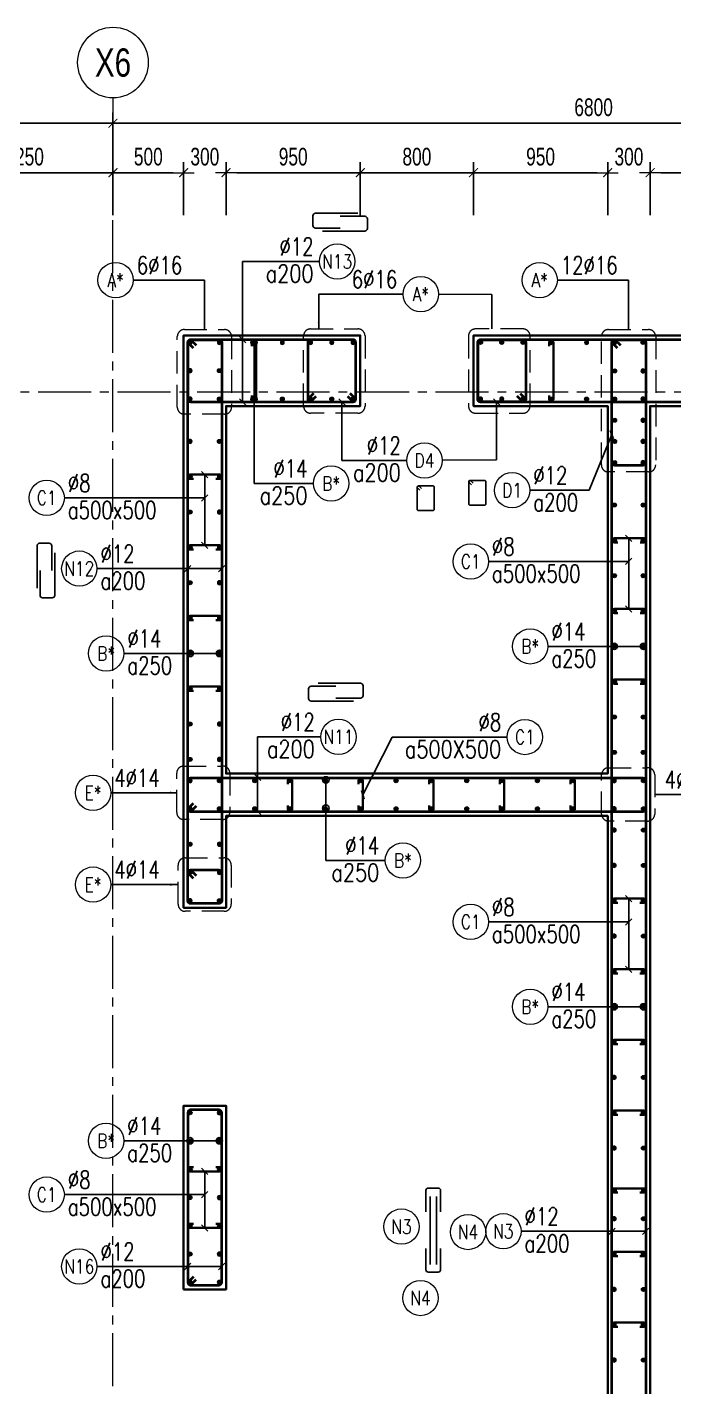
# Model space of a CAD drawing. Header units: millimetres. Extents: x 988833 to 1318015, y -9365 to 47591.
# Drawn here: x 1145433 to 1150008, y 37970 to 47591 of the extents above; entities that cross this region are included whole.
import ezdxf
from ezdxf.enums import TextEntityAlignment as Align

# ---------------------------------------------------------------- set-up
doc = ezdxf.new("R2010")
doc.units = ezdxf.units.MM
doc.header["$MEASUREMENT"] = 0
for name, pattern in [('HIDDEN', [9.525, 6.35, -3.175]), ('HIDDEN2', [4.7625, 3.175, -1.5875]), ('OF_Grid_1$0$CENTER2', [1.125, 0.75, -0.125, 0.125, -0.125])]:
    doc.linetypes.add(name, pattern=pattern)
doc.layers.get('0').update_dxf_attribs({"lineweight": 20})
doc.layers.get('Defpoints').update_dxf_attribs({"color": 151, "lineweight": 9})
for name, color, linetype in [('Hidden', 9, 'HIDDEN'), ('Leader', 6, 'Continuous'), ('Ligature', 1, 'Continuous')]:
    doc.layers.add(name, color=color, linetype=linetype)
for name, color, linetype, lineweight in [('KC-LEADER', 153, 'Continuous', 18), ('KC-THEP', 6, 'Continuous', 40), ('NDC_S_DIM', 1, 'Continuous', 15), ('NDC_S_HIDDEN', 8, 'HIDDEN2', 13), ('NDC_S_LEADER', 1, 'Continuous', 15), ('NDC_S_REBAR', 4, 'Continuous', 35), ('NDC_S_STIRRUP', 4, 'Continuous', 40), ('NDC_S_VN TEXT', 7, 'Continuous', 20), ('NDC_S_WALL', 6, 'Continuous', 35), ('OF_Grid_1$0$NDC_S_AXIS', 5, 'OF_Grid_1$0$CENTER2', 13), ('OF_Grid_1$0$NDC_S_SYMBOL', 1, 'Continuous', 15), ('OF_Grid_1$0$NDC_S_TEXT SYMBOL', 7, 'Continuous', 20)]:
    doc.layers.add(name, color=color, linetype=linetype, lineweight=lineweight)
doc.styles.add('NDC_ARIAL', font='arial.ttf', dxfattribs={"width": 0.85})
doc.styles.add('NDC_DIM', font='', dxfattribs={"width": 0.75})
doc.styles.add('NDC_EN TXT', font='romans.shx', dxfattribs={"width": 0.8})
doc.styles.add('OF_Grid_1$0$NDC_ANNO', font='', dxfattribs={"width": 0.8})
doc.styles.get('NDC_DIM').set_extended_font_data('Dotum')
doc.styles.get('OF_Grid_1$0$NDC_ANNO').set_extended_font_data('Dotum')
doc.dimstyles.new('NDC_1-50', dxfattribs={"dimscale": 50, "dimtxt": 2.5, "dimasz": 1, "dimexe": 1.5, "dimexo": 0, "dimgap": 0.8, "dimtad": 1, "dimdec": 0, "dimdsep": 46, "dimtxsty": 'NDC_ARIAL', "dimblk": 'DIMMARK', "dimcen": 49999.938995, "dimdle": 1.5, "dimclrd": 1, "dimclre": 1, "dimclrt": 3, "dimadec": 0, "dimazin": 0, "dimtfac": 1, "dimtdec": 0, "dimtix": 1, "dimtmove": 2, "dimatfit": 3, "dimfxl": 1, "dimarcsym": 0})
doc.dimstyles.new('NDC_dim_25', dxfattribs={"dimscale": 25, "dimtxt": 2.5, "dimasz": 1.5, "dimexe": 1.5, "dimexo": 2.5, "dimgap": 1, "dimtad": 1, "dimdec": 0, "dimzin": 0, "dimdsep": 46, "dimtxsty": 'NDC_DIM', "dimblk": 'DIMMARK', "dimcen": 0.09, "dimdle": 1.2, "dimclrd": 1, "dimclre": 1, "dimclrt": 3, "dimadec": 0, "dimazin": 0, "dimtfac": 1, "dimtdec": 0, "dimtix": 1, "dimtofl": 0, "dimtmove": 0, "dimatfit": 3, "dimfxl": 6, "dimfxlon": 1, "dimtolj": 1, "dimtzin": 0, "dimarcsym": 0})
doc.dimstyles.new('NDC_dim_30', dxfattribs={"dimscale": 30, "dimtxt": 2.5, "dimasz": 1.5, "dimexe": 1.5, "dimexo": 2.5, "dimgap": 1, "dimtad": 1, "dimdec": 0, "dimzin": 0, "dimdsep": 46, "dimtxsty": 'NDC_DIM', "dimblk": 'DIMMARK', "dimcen": 0.09, "dimdle": 1.2, "dimclrd": 1, "dimclre": 1, "dimclrt": 3, "dimadec": 0, "dimazin": 0, "dimtfac": 1, "dimtdec": 0, "dimtix": 1, "dimtofl": 0, "dimtmove": 0, "dimatfit": 3, "dimfxl": 6, "dimfxlon": 1, "dimtolj": 1, "dimtzin": 0, "dimarcsym": 0})
doc.dimstyles.new('NDC_dim_50', dxfattribs={"dimscale": 50, "dimtxt": 2.5, "dimasz": 1.5, "dimexe": 1.5, "dimexo": 2.5, "dimgap": 1, "dimtad": 1, "dimdec": 0, "dimzin": 0, "dimdsep": 46, "dimtxsty": 'NDC_DIM', "dimblk": 'DIMMARK', "dimcen": 0.09, "dimdle": 1.2, "dimclrd": 1, "dimclre": 1, "dimclrt": 3, "dimadec": 0, "dimazin": 0, "dimtfac": 1, "dimtdec": 0, "dimtix": 1, "dimtofl": 0, "dimtmove": 0, "dimatfit": 3, "dimfxl": 6, "dimfxlon": 1, "dimtolj": 1, "dimtzin": 0, "dimarcsym": 0})

# ---------------------------------------------------------------- blocks, each defined once
blk = doc.blocks.new('THEP')
at = {"layer": 'KC-LEADER', "color": 6}
blk.add_circle((0, 0), 14, dxfattribs=at)
at = {"layer": 'KC-THEP'}
for p, q in [((-14, 0), (14, 0)), ((9.9, 9.9), (-9.9, -9.9)), ((-9.9, 9.9), (9.9, -9.9)), ((0, 14), (0, -14))]:
    blk.add_line(p, q, dxfattribs=at)
blk = doc.blocks.new('DIMMARK')
at = {"layer": 'NDC_S_DIM', "color": 1}
blk.add_line((-1.5, 0), (1, 0), dxfattribs=at)
at = {"layer": 'NDC_S_DIM', "color": 2, "const_width": 0.1}
blk.add_lwpolyline([(-0.42, -0.42), (0.42, 0.42)], dxfattribs=at)
blk = doc.blocks.new('*U13')
blk.add_circle((-2.5, 0), 2.5)
at = {"layer": 'NDC_S_VN TEXT', "color": 3, "style": 'NDC_EN TXT', "width": 0.75}
blk.add_attdef('DK1', (0.5, 0.85), '', height=2.5, dxfattribs=at)
at = {"layer": 'NDC_S_VN TEXT', "color": 7, "style": 'NDC_EN TXT', "width": 0.8}
blk.add_attdef('SH2', text='', height=2, dxfattribs=at).set_placement((-2.5, 0), align=Align.MIDDLE)
blk = doc.blocks.new('*U11')
blk.add_circle((-2.5, 0), 2.5)
at = {"layer": 'NDC_S_VN TEXT', "color": 3, "style": 'NDC_EN TXT', "width": 0.75}
for tag, p in [('DK1', (0.5, 0.85)), ('KC1', (0.5, -2.97))]:
    blk.add_attdef(tag, p, '', height=2.5, dxfattribs=at)
at = {"layer": 'NDC_S_VN TEXT', "color": 7, "style": 'NDC_EN TXT', "width": 0.8}
blk.add_attdef('SH2', text='', height=2, dxfattribs=at).set_placement((-2.5, 0), align=Align.MIDDLE)
blk = doc.blocks.new('A$C72321851')
at = {"layer": 'Ligature'}
for points in [[(-60.9, -129.3), (-60.9, 170.9, -0.414214), (-43.3, 188.5), (25.8, 188.5, -0.414214), (43.4, 170.9), (43.4, -4.3)], [(-39.7, -4.3), (-39.7, -179.5, 0.414214), (-22.1, -197.1), (47, -197.1, 0.414214), (64.6, -179.5), (64.6, 120.7)]]:
    blk.add_lwpolyline(points, format="xyb", dxfattribs=at)
blk = doc.blocks.new('*U12')
blk.add_circle((-2.5, 0), 2.5)
at = {"layer": 'NDC_S_VN TEXT', "color": 3, "style": 'NDC_EN TXT', "width": 0.75}
for tag, p in [('DK1', (0.5, 0.85)), ('KC1', (0.5, -2.97))]:
    blk.add_attdef(tag, p, '', height=2.5, dxfattribs=at)
at = {"layer": 'NDC_S_VN TEXT', "color": 7, "style": 'NDC_EN TXT', "width": 0.8}
blk.add_attdef('SH2', text='', height=2, dxfattribs=at).set_placement((-2.5, 0), align=Align.MIDDLE)
blk = doc.blocks.new('*U9')
blk.add_circle((2.5, 0), 2.5)
at = {"layer": 'NDC_S_VN TEXT', "color": 3, "style": 'NDC_EN TXT', "width": 0.75}
blk.add_attdef('DK2', text='', height=2.5, dxfattribs=at).set_placement((-0.85, 0.85), align=Align.RIGHT)
at = {"layer": 'NDC_S_VN TEXT', "color": 7, "style": 'NDC_EN TXT', "width": 0.8}
blk.add_attdef('SH3', text='', height=2, dxfattribs=at).set_placement((2.5, 0), align=Align.MIDDLE)
blk = doc.blocks.new('*U10')
blk.add_circle((2.5, 0), 2.5)
at = {"layer": 'NDC_S_VN TEXT', "color": 3, "style": 'NDC_EN TXT'}
for tag, width, p in [('DK2', 0.75, (-0.85, 0.85)), ('KC2', 0.8, (-0.85, -2.97))]:
    blk.add_attdef(tag, text='', height=2.5, dxfattribs=dict(at, width=width)).set_placement(p, align=Align.RIGHT)
at = {"layer": 'NDC_S_VN TEXT', "color": 7, "style": 'NDC_EN TXT', "width": 0.8}
blk.add_attdef('SH3', text='', height=2, dxfattribs=at).set_placement((2.5, 0), align=Align.MIDDLE)
blk = doc.blocks.new('*U646')
at = {"layer": 'KC-THEP', "rotation": 189.6685644363809}
blk.add_blockref('THEP', (-103.5, 0), dxfattribs=at)
at = {"layer": 'KC-THEP', "xscale": -1, "rotation": 170.331435563619}
blk.add_blockref('THEP', (103.5, 0), dxfattribs=at)
blk = doc.blocks.new('*U645')
at = {"layer": 'NDC_S_HIDDEN', "color": 0, "linetype": 'ByBlock', "lineweight": -2, "transparency": 16777216}
for p in [(0, 1200), (0, 1000), (0, 800), (0, 600), (0, 400), (0, 200), (0, 0)]:
    blk.add_blockref('*U646', p, dxfattribs=at)
blk = doc.blocks.new('A$C7BC65A55')
at = {"layer": 'Ligature'}
for p, q in [((-15.2, 372, 0), (-15.2, 38.5, 0)), ((15.2, 372, 0), (15.2, 38.5, 0))]:
    blk.add_line(p, q, dxfattribs=at)
for points in [[(-36.2, 296.5), (-36.2, 400.9, -0.414214), (-24, 413.1), (24, 413.1, -0.414214), (36.2, 400.9), (36.2, 296.5)], [(-36.2, 116.5), (-36.2, 12.2, 0.414214), (-24, 0), (24, 0, 0.414214), (36.2, 12.2), (36.2, 116.5)]]:
    blk.add_lwpolyline(points, format="xyb", dxfattribs=at)
blk = doc.blocks.new('*U654')
at = {"layer": 'KC-THEP', "rotation": 9.66856443638095}
for p in [(0, 99.3), (0, -99.3)]:
    blk.add_blockref('THEP', p, dxfattribs=at)
blk = doc.blocks.new('*U653')
at = {"layer": 'NDC_S_HIDDEN', "color": 0, "linetype": 'ByBlock', "lineweight": -2, "transparency": 16777216}
for p in [(0, 0), (250, 0), (500, 0), (750, 0), (1000, 0), (1250, 0), (1500, 0), (1750, 0), (2000, 0), (2250, 0), (2500, 0)]:
    blk.add_blockref('*U654', p, dxfattribs=at)
blk = doc.blocks.new('*U656')
at = {"layer": 'NDC_S_REBAR'}
blk.add_lwpolyline([(-15, -75), (-15, -100, 1), (15, -100), (15, 100, 1), (-15, 100), (-15, 75)], format="xyb", dxfattribs=at)
blk = doc.blocks.new('*U655')
at = {"layer": 'NDC_S_HIDDEN', "color": 0, "linetype": 'ByBlock', "lineweight": -2, "transparency": 16777216}
for p in [(0, 0), (500, 0), (1000, 0), (1500, 0), (2000, 0)]:
    blk.add_blockref('*U656', p, dxfattribs=at)
blk = doc.blocks.new('*U56')
at = {"layer": 'OF_Grid_1$0$NDC_S_SYMBOL'}
blk.add_line((0, 5), (0, 9), dxfattribs=at)
blk.add_circle((0, 0), 5, dxfattribs=at)
at = {"layer": 'OF_Grid_1$0$NDC_S_TEXT SYMBOL', "color": 7, "style": 'OF_Grid_1$0$NDC_ANNO', "width": 0.8}
blk.add_attdef('GRID', text='', height=4, dxfattribs=at).set_placement((0, 0), align=Align.MIDDLE)
blk = doc.blocks.new('*D709')
at = {"layer": 'Defpoints', "color": 0, "ltscale": 200, "transparency": 16777216}
for p in [(1146040.3, 46911), (1137940.3, 45357), (1146040.3, 44788)]:
    blk.add_point(p, dxfattribs=at)
at = {"layer": 'NDC_S_DIM', "color": 1, "lineweight": -2, "ltscale": 200, "transparency": 16777216}
for p, q in [((1137940.3, 46611), (1137940.3, 46986)), ((1146040.3, 46611), (1146040.3, 46986)), ((1138015.3, 46911), (1145965.3, 46911))]:
    blk.add_line(p, q, dxfattribs=at)
at = {"layer": 'NDC_S_DIM', "color": 1, "lineweight": -2, "ltscale": 200, "transparency": 16777216, "xscale": 75, "yscale": 75, "zscale": 75, "rotation": 180}
blk.add_blockref('DIMMARK', (1137940.3, 46911), dxfattribs=at)
at = {"layer": 'NDC_S_DIM', "color": 1, "lineweight": -2, "ltscale": 200, "transparency": 16777216, "xscale": 75, "yscale": 75, "zscale": 75}
blk.add_blockref('DIMMARK', (1146040.3, 46911), dxfattribs=at)
at = {"layer": 'NDC_S_DIM', "color": 3, "ltscale": 200, "transparency": 16777216, "insert": (1141990.3, 47023.5), "char_height": 125, "attachment_point": 5, "style": 'NDC_DIM'}
blk.add_mtext('\\A1;8100', dxfattribs=at)
blk = doc.blocks.new('*D710')
at = {"layer": 'Defpoints', "color": 0, "ltscale": 200, "transparency": 16777216}
for p in [(1152840.5, 46911), (1146040.3, 44788), (1152840.5, 44158.3)]:
    blk.add_point(p, dxfattribs=at)
at = {"layer": 'NDC_S_DIM', "color": 1, "lineweight": -2, "ltscale": 200, "transparency": 16777216}
for p, q in [((1146040.3, 46611), (1146040.3, 46986)), ((1152840.5, 46611), (1152840.5, 46986)), ((1146115.3, 46911), (1152765.5, 46911))]:
    blk.add_line(p, q, dxfattribs=at)
at = {"layer": 'NDC_S_DIM', "color": 1, "lineweight": -2, "ltscale": 200, "transparency": 16777216, "xscale": 75, "yscale": 75, "zscale": 75, "rotation": 180}
blk.add_blockref('DIMMARK', (1146040.3, 46911), dxfattribs=at)
at = {"layer": 'NDC_S_DIM', "color": 1, "lineweight": -2, "ltscale": 200, "transparency": 16777216, "xscale": 75, "yscale": 75, "zscale": 75}
blk.add_blockref('DIMMARK', (1152840.5, 46911), dxfattribs=at)
at = {"layer": 'NDC_S_DIM', "color": 3, "ltscale": 200, "transparency": 16777216, "insert": (1149440.4, 47023.5), "char_height": 125, "attachment_point": 5, "style": 'NDC_DIM'}
blk.add_mtext('\\A1;6800', dxfattribs=at)
blk = doc.blocks.new('*D676')
at = {"layer": 'Defpoints', "color": 0, "ltscale": 200, "transparency": 16777216}
for p in [(1146040.3, 46561.2), (1146040.3, 45009.5), (1144790.3, 44909.5)]:
    blk.add_point(p, dxfattribs=at)
at = {"layer": 'NDC_S_DIM', "color": 1, "lineweight": -2, "ltscale": 200, "transparency": 16777216}
for p, q in [((1144790.3, 46261.2), (1144790.3, 46636.2)), ((1146040.3, 46261.2), (1146040.3, 46636.2)), ((1144865.3, 46561.2), (1145965.3, 46561.2))]:
    blk.add_line(p, q, dxfattribs=at)
at = {"layer": 'NDC_S_DIM', "color": 1, "lineweight": -2, "ltscale": 200, "transparency": 16777216, "xscale": 75, "yscale": 75, "zscale": 75, "rotation": 180}
blk.add_blockref('DIMMARK', (1144790.3, 46561.2), dxfattribs=at)
at = {"layer": 'NDC_S_DIM', "color": 1, "lineweight": -2, "ltscale": 200, "transparency": 16777216, "xscale": 75, "yscale": 75, "zscale": 75}
blk.add_blockref('DIMMARK', (1146040.3, 46561.2), dxfattribs=at)
at = {"layer": 'NDC_S_DIM', "color": 3, "ltscale": 200, "transparency": 16777216, "insert": (1145415.3, 46673.8), "char_height": 125, "attachment_point": 5, "style": 'NDC_DIM'}
blk.add_mtext('\\A1;1250', dxfattribs=at)
blk = doc.blocks.new('*D677')
at = {"layer": 'Defpoints', "color": 0, "ltscale": 200, "transparency": 16777216}
for p in [(1146540.3, 46561.2), (1146540.3, 45286.4), (1146040.3, 45009.5)]:
    blk.add_point(p, dxfattribs=at)
at = {"layer": 'NDC_S_DIM', "color": 1, "lineweight": -2, "ltscale": 200, "transparency": 16777216}
for p, q in [((1146040.3, 46261.2), (1146040.3, 46636.2)), ((1146540.3, 46261.2), (1146540.3, 46636.2)), ((1146115.3, 46561.2), (1146465.3, 46561.2))]:
    blk.add_line(p, q, dxfattribs=at)
at = {"layer": 'NDC_S_DIM', "color": 1, "lineweight": -2, "ltscale": 200, "transparency": 16777216, "xscale": 75, "yscale": 75, "zscale": 75, "rotation": 180}
blk.add_blockref('DIMMARK', (1146040.3, 46561.2), dxfattribs=at)
at = {"layer": 'NDC_S_DIM', "color": 1, "lineweight": -2, "ltscale": 200, "transparency": 16777216, "xscale": 75, "yscale": 75, "zscale": 75}
blk.add_blockref('DIMMARK', (1146540.3, 46561.2), dxfattribs=at)
at = {"layer": 'NDC_S_DIM', "color": 3, "ltscale": 200, "transparency": 16777216, "insert": (1146290.3, 46673.8), "char_height": 125, "attachment_point": 5, "style": 'NDC_DIM'}
blk.add_mtext('\\A1;500', dxfattribs=at)
blk = doc.blocks.new('*D678')
at = {"layer": 'Defpoints', "color": 0, "ltscale": 200, "transparency": 16777216}
for p in [(1146840.3, 46561.2), (1146540.3, 45286.4), (1146840.3, 44790.1)]:
    blk.add_point(p, dxfattribs=at)
at = {"layer": 'NDC_S_DIM', "color": 1, "lineweight": -2, "ltscale": 200, "transparency": 16777216}
for p, q in [((1146540.3, 46261.2), (1146540.3, 46636.2)), ((1146840.3, 46261.2), (1146840.3, 46636.2)), ((1146465.3, 46561.2), (1146390.3, 46561.2)), ((1146915.3, 46561.2), (1146990.3, 46561.2))]:
    blk.add_line(p, q, dxfattribs=at)
at = {"layer": 'NDC_S_DIM', "color": 1, "lineweight": -2, "ltscale": 200, "transparency": 16777216, "xscale": 75, "yscale": 75, "zscale": 75}
blk.add_blockref('DIMMARK', (1146540.3, 46561.2), dxfattribs=at)
at = {"layer": 'NDC_S_DIM', "color": 1, "lineweight": -2, "ltscale": 200, "transparency": 16777216, "xscale": 75, "yscale": 75, "zscale": 75, "rotation": 180}
blk.add_blockref('DIMMARK', (1146840.3, 46561.2), dxfattribs=at)
at = {"layer": 'NDC_S_DIM', "color": 3, "ltscale": 200, "transparency": 16777216, "insert": (1146690.3, 46673.8), "char_height": 125, "attachment_point": 5, "style": 'NDC_DIM'}
blk.add_mtext('\\A1;300', dxfattribs=at)
blk = doc.blocks.new('*D679')
at = {"layer": 'Defpoints', "color": 0, "ltscale": 200, "transparency": 16777216}
for p in [(1147790.1, 46561.2), (1147790.1, 44909.5), (1146840.3, 44790.1)]:
    blk.add_point(p, dxfattribs=at)
at = {"layer": 'NDC_S_DIM', "color": 1, "lineweight": -2, "ltscale": 200, "transparency": 16777216}
for p, q in [((1146840.3, 46261.2), (1146840.3, 46636.2)), ((1147790.1, 46261.2), (1147790.1, 46636.2)), ((1146915.3, 46561.2), (1147715.1, 46561.2))]:
    blk.add_line(p, q, dxfattribs=at)
at = {"layer": 'NDC_S_DIM', "color": 1, "lineweight": -2, "ltscale": 200, "transparency": 16777216, "xscale": 75, "yscale": 75, "zscale": 75, "rotation": 180}
blk.add_blockref('DIMMARK', (1146840.3, 46561.2), dxfattribs=at)
at = {"layer": 'NDC_S_DIM', "color": 1, "lineweight": -2, "ltscale": 200, "transparency": 16777216, "xscale": 75, "yscale": 75, "zscale": 75}
blk.add_blockref('DIMMARK', (1147790.1, 46561.2), dxfattribs=at)
at = {"layer": 'NDC_S_DIM', "color": 3, "ltscale": 200, "transparency": 16777216, "insert": (1147315.2, 46673.8), "char_height": 125, "attachment_point": 5, "style": 'NDC_DIM'}
blk.add_mtext('\\A1;950', dxfattribs=at)
blk = doc.blocks.new('*D680')
at = {"layer": 'Defpoints', "color": 0, "ltscale": 200, "transparency": 16777216}
for p in [(1148590.4, 46561.2), (1148590.4, 45182.1), (1147790.1, 44909.5)]:
    blk.add_point(p, dxfattribs=at)
at = {"layer": 'NDC_S_DIM', "color": 1, "lineweight": -2, "ltscale": 200, "transparency": 16777216}
for p, q in [((1147790.1, 46261.2), (1147790.1, 46636.2)), ((1148590.4, 46261.2), (1148590.4, 46636.2)), ((1147865.1, 46561.2), (1148515.4, 46561.2))]:
    blk.add_line(p, q, dxfattribs=at)
at = {"layer": 'NDC_S_DIM', "color": 1, "lineweight": -2, "ltscale": 200, "transparency": 16777216, "xscale": 75, "yscale": 75, "zscale": 75, "rotation": 180}
blk.add_blockref('DIMMARK', (1147790.1, 46561.2), dxfattribs=at)
at = {"layer": 'NDC_S_DIM', "color": 1, "lineweight": -2, "ltscale": 200, "transparency": 16777216, "xscale": 75, "yscale": 75, "zscale": 75}
blk.add_blockref('DIMMARK', (1148590.4, 46561.2), dxfattribs=at)
at = {"layer": 'NDC_S_DIM', "color": 3, "ltscale": 200, "transparency": 16777216, "insert": (1148190.3, 46673.8), "char_height": 125, "attachment_point": 5, "style": 'NDC_DIM'}
blk.add_mtext('\\A1;800', dxfattribs=at)
blk = doc.blocks.new('*D681')
at = {"layer": 'Defpoints', "color": 0, "ltscale": 200, "transparency": 16777216}
for p in [(1149540.3, 46561.2), (1148590.4, 45182.1), (1149540.3, 44881)]:
    blk.add_point(p, dxfattribs=at)
at = {"layer": 'NDC_S_DIM', "color": 1, "lineweight": -2, "ltscale": 200, "transparency": 16777216}
for p, q in [((1148590.4, 46261.2), (1148590.4, 46636.2)), ((1149540.3, 46261.2), (1149540.3, 46636.2)), ((1148665.4, 46561.2), (1149465.3, 46561.2))]:
    blk.add_line(p, q, dxfattribs=at)
at = {"layer": 'NDC_S_DIM', "color": 1, "lineweight": -2, "ltscale": 200, "transparency": 16777216, "xscale": 75, "yscale": 75, "zscale": 75, "rotation": 180}
blk.add_blockref('DIMMARK', (1148590.4, 46561.2), dxfattribs=at)
at = {"layer": 'NDC_S_DIM', "color": 1, "lineweight": -2, "ltscale": 200, "transparency": 16777216, "xscale": 75, "yscale": 75, "zscale": 75}
blk.add_blockref('DIMMARK', (1149540.3, 46561.2), dxfattribs=at)
at = {"layer": 'NDC_S_DIM', "color": 3, "ltscale": 200, "transparency": 16777216, "insert": (1149065.4, 46673.8), "char_height": 125, "attachment_point": 5, "style": 'NDC_DIM'}
blk.add_mtext('\\A1;950', dxfattribs=at)
blk = doc.blocks.new('*D670')
at = {"layer": 'Defpoints', "color": 0, "ltscale": 200, "transparency": 16777216}
for p in [(1149840.3, 46561.2), (1149540.3, 44881), (1149840.3, 44858.2)]:
    blk.add_point(p, dxfattribs=at)
at = {"layer": 'NDC_S_DIM', "color": 1, "lineweight": -2, "ltscale": 200, "transparency": 16777216}
for p, q in [((1149540.3, 46261.2), (1149540.3, 46636.2)), ((1149840.3, 46261.2), (1149840.3, 46636.2)), ((1149465.3, 46561.2), (1149390.3, 46561.2)), ((1149915.3, 46561.2), (1149990.3, 46561.2))]:
    blk.add_line(p, q, dxfattribs=at)
at = {"layer": 'NDC_S_DIM', "color": 1, "lineweight": -2, "ltscale": 200, "transparency": 16777216, "xscale": 75, "yscale": 75, "zscale": 75}
blk.add_blockref('DIMMARK', (1149540.3, 46561.2), dxfattribs=at)
at = {"layer": 'NDC_S_DIM', "color": 1, "lineweight": -2, "ltscale": 200, "transparency": 16777216, "xscale": 75, "yscale": 75, "zscale": 75, "rotation": 180}
blk.add_blockref('DIMMARK', (1149840.3, 46561.2), dxfattribs=at)
at = {"layer": 'NDC_S_DIM', "color": 3, "ltscale": 200, "transparency": 16777216, "insert": (1149690.3, 46673.8), "char_height": 125, "attachment_point": 5, "style": 'NDC_DIM'}
blk.add_mtext('\\A1;300', dxfattribs=at)
blk = doc.blocks.new('*D671')
at = {"layer": 'Defpoints', "color": 0, "ltscale": 200, "transparency": 16777216}
for p in [(1152540.3, 46561.2), (1149840.3, 44858.2), (1152540.3, 44723.5)]:
    blk.add_point(p, dxfattribs=at)
at = {"layer": 'NDC_S_DIM', "color": 1, "lineweight": -2, "ltscale": 200, "transparency": 16777216}
for p, q in [((1149840.3, 46261.2), (1149840.3, 46636.2)), ((1152540.3, 46261.2), (1152540.3, 46636.2)), ((1149915.3, 46561.2), (1152465.3, 46561.2))]:
    blk.add_line(p, q, dxfattribs=at)
at = {"layer": 'NDC_S_DIM', "color": 1, "lineweight": -2, "ltscale": 200, "transparency": 16777216, "xscale": 75, "yscale": 75, "zscale": 75, "rotation": 180}
blk.add_blockref('DIMMARK', (1149840.3, 46561.2), dxfattribs=at)
at = {"layer": 'NDC_S_DIM', "color": 1, "lineweight": -2, "ltscale": 200, "transparency": 16777216, "xscale": 75, "yscale": 75, "zscale": 75}
blk.add_blockref('DIMMARK', (1152540.3, 46561.2), dxfattribs=at)
at = {"layer": 'NDC_S_DIM', "color": 3, "ltscale": 200, "transparency": 16777216, "insert": (1151190.3, 46673.8), "char_height": 125, "attachment_point": 5, "style": 'NDC_DIM'}
blk.add_mtext('\\A1;2700', dxfattribs=at)

msp = doc.modelspace()

# ---------------------------------------------------------------- linework, layer by layer
for centre in [(1148081.2, 39103.6), (1148552.1, 39065.5), (1148215.6, 38598.6)]:
    msp.add_circle(centre, 125)
at = {"layer": 'Ligature'}
for points in [[(1148576, 44352.9), (1148560, 44368.9, -0.668179), (1148565.8, 44382.8), (1148670.4, 44382.8, -0.414214), (1148678.6, 44374.6), (1148678.6, 44217.5, -0.414214), (1148670.4, 44209.4), (1148565.8, 44209.4, -0.414214), (1148557.6, 44217.5), (1148557.6, 44374.6, -0.668179), (1148571.6, 44380.4), (1148587.6, 44364.4)], [(1148211, 44314.4), (1148195, 44330.4, -0.668179), (1148200.8, 44344.3), (1148305.4, 44344.3, -0.414214), (1148313.6, 44336.2), (1148313.6, 44179.1, -0.414214), (1148305.4, 44170.9), (1148200.8, 44170.9, -0.414214), (1148192.6, 44179.1), (1148192.6, 44336.2, -0.668179), (1148206.6, 44341.9), (1148222.5, 44326)]]:
    msp.add_lwpolyline(points, format="xyb", dxfattribs=at)
at = {"layer": 'NDC_S_HIDDEN', "ltscale": 50}
for points in [[(1146545.2, 45451), (1146829.5, 45451, -0.414214), (1146879.5, 45401), (1146879.5, 44902.2, -0.414214), (1146829.5, 44852.2), (1146545.2, 44852.2, -0.414214), (1146495.2, 44902.2), (1146495.2, 45401, -0.414214)], [(1147438.3, 45455.6), (1147773.5, 45455.6, -0.414214), (1147823.5, 45405.6), (1147823.5, 44909.5, -0.414214), (1147773.5, 44859.5), (1147438.3, 44859.5, -0.414214), (1147388.3, 44909.5), (1147388.3, 45405.6, -0.414214)], [(1148940.6, 45455.6), (1148605.4, 45455.6, 0.414214), (1148555.4, 45405.6), (1148555.4, 44909.5, 0.414214), (1148605.4, 44859.5), (1148940.6, 44859.5, 0.414214), (1148990.6, 44909.5), (1148990.6, 45405.6, 0.414214)], [(1149545.2, 45451), (1149829.5, 45451, -0.414214), (1149879.5, 45401), (1149879.5, 44493.6, -0.414214), (1149829.5, 44443.6), (1149545.2, 44443.6, -0.414214), (1149495.2, 44493.6), (1149495.2, 45401, -0.414214)], [(1146541, 42362.4), (1146816.9, 42362.4, -0.414214), (1146866.9, 42312.4), (1146866.9, 42034.8, -0.414214), (1146816.9, 41984.8), (1146541, 41984.8, -0.414214), (1146491, 42034.8), (1146491, 42312.4, -0.414214)], [(1149547, 42350.8), (1149822.8, 42350.8, -0.414214), (1149872.8, 42300.8), (1149872.8, 42023.3, -0.414214), (1149822.8, 41973.3), (1149547, 41973.3, -0.414214), (1149497, 42023.3), (1149497, 42300.8, -0.414214)], [(1146551.1, 41712.4), (1146826.9, 41712.4, -0.414214), (1146876.9, 41662.4), (1146876.9, 41384.8, -0.414214), (1146826.9, 41334.8), (1146551.1, 41334.8, -0.414214), (1146501.1, 41384.8), (1146501.1, 41662.4, -0.414214)]]:
    msp.add_lwpolyline(points, format="xyb", close=True, dxfattribs=at)
at = {"layer": 'NDC_S_REBAR'}
for points in [[(1147023.3, 45334.5), (1147023.3, 45359.5, -1), (1147053.3, 45359.5), (1147053.3, 44959.5, -1), (1147023.3, 44959.5), (1147023.3, 44984.5)], [(1149125.6, 45334.5), (1149125.6, 45359.5, -1), (1149155.6, 45359.5), (1149155.6, 44959.5, -1), (1149125.6, 44959.5), (1149125.6, 44984.5)], [(1146768, 44394.5), (1146793, 44394.5, 1), (1146793, 44424.5), (1146586, 44424.5, 1), (1146586, 44394.5), (1146611, 44394.5)], [(1149769.6, 43944.5), (1149794.6, 43944.5, 1), (1149794.6, 43974.5), (1149587.6, 43974.5, 1), (1149587.6, 43944.5), (1149612.6, 43944.5)], [(1146768, 43894.5), (1146793, 43894.5, 1), (1146793, 43924.5), (1146586, 43924.5, 1), (1146586, 43894.5), (1146611, 43894.5)], [(1146768, 43394.5), (1146793, 43394.5, 1), (1146793, 43424.5), (1146586, 43424.5, 1), (1146586, 43394.5), (1146611, 43394.5)], [(1149769.6, 43444.5), (1149794.6, 43444.5, 1), (1149794.6, 43474.5), (1149587.6, 43474.5, 1), (1149587.6, 43444.5), (1149612.6, 43444.5)], [(1146768, 42894.5), (1146793, 42894.5, 1), (1146793, 42924.5), (1146586, 42924.5, 1), (1146586, 42894.5), (1146611, 42894.5)], [(1149769.6, 42944.5), (1149794.6, 42944.5, 1), (1149794.6, 42974.5), (1149587.6, 42974.5, 1), (1149587.6, 42944.5), (1149612.6, 42944.5)], [(1149768, 41394.5), (1149793, 41394.5, 1), (1149793, 41424.5), (1149586, 41424.5, 1), (1149586, 41394.5), (1149611, 41394.5)], [(1149768, 40894.5), (1149793, 40894.5, 1), (1149793, 40924.5), (1149586, 40924.5, 1), (1149586, 40894.5), (1149611, 40894.5)], [(1149768, 40394.5), (1149793, 40394.5, 1), (1149793, 40424.5), (1149586, 40424.5, 1), (1149586, 40394.5), (1149611, 40394.5)], [(1149768, 39894.5), (1149793, 39894.5, 1), (1149793, 39924.5), (1149586, 39924.5, 1), (1149586, 39894.5), (1149611, 39894.5)], [(1146767.4, 39524.5), (1146792.4, 39524.5, -1), (1146792.4, 39494.5), (1146585.4, 39494.5, -1), (1146585.4, 39524.5), (1146610.4, 39524.5)], [(1149768, 39344.5), (1149793, 39344.5, 1), (1149793, 39374.5), (1149586, 39374.5, 1), (1149586, 39344.5), (1149611, 39344.5)], [(1146767.4, 39124.5), (1146792.4, 39124.5, -1), (1146792.4, 39094.5), (1146585.4, 39094.5, -1), (1146585.4, 39124.5), (1146610.4, 39124.5)], [(1149768, 38894.5), (1149793, 38894.5, 1), (1149793, 38924.5), (1149586, 38924.5, 1), (1149586, 38894.5), (1149611, 38894.5)], [(1149768, 38394.5), (1149793, 38394.5, 1), (1149793, 38424.5), (1149586, 38424.5, 1), (1149586, 38394.5), (1149611, 38394.5)]]:
    msp.add_lwpolyline(points, format="xyb", dxfattribs=at)
at = {"layer": 'NDC_S_STIRRUP'}
for points in [[(1146609.5, 45319.5), (1146569.5, 45359.5, -0.414214), (1146589.5, 45379.5), (1146789.5, 45379.5, -0.414214), (1146809.5, 45359.5), (1146809.5, 41409.5, -0.414214), (1146789.5, 41389.5), (1146589.5, 41389.5, -0.414214), (1146569.5, 41409.5), (1146569.5, 45359.5, -0.414214), (1146589.5, 45379.5), (1146629.5, 45339.5)], [(1147698.3, 44979.5), (1147738.3, 44939.5, 0.414214), (1147758.3, 44959.5), (1147758.3, 45359.5, 0.414214), (1147738.3, 45379.5), (1146590.3, 45379.5, 0.414214), (1146570.3, 45359.5), (1146570.3, 44959.5, 0.414214), (1146590.3, 44939.5), (1147738.3, 44939.5, 0.414214), (1147758.3, 44959.5), (1147718.3, 44999.5)], [(1147458.3, 44999.5), (1147418.3, 44959.5, 0.414214), (1147438.3, 44939.5), (1147738.3, 44939.5, 0.414214), (1147758.3, 44959.5), (1147758.3, 45359.5, 0.414214), (1147738.3, 45379.5), (1147438.3, 45379.5, 0.414214), (1147418.3, 45359.5), (1147418.3, 44959.5, 0.414214), (1147438.3, 44939.5), (1147478.3, 44979.5)], [(1152749.5, 44979.5), (1152789.5, 44939.5, 0.414214), (1152809.5, 44959.5), (1152809.5, 45359.5, 0.414214), (1152789.5, 45379.5), (1148640.6, 45379.5, 0.414214), (1148620.6, 45359.5), (1148620.6, 44959.5, 0.414214), (1148640.6, 44939.5), (1152789.5, 44939.5, 0.414214), (1152809.5, 44959.5), (1152769.5, 44999.5)], [(1148920.6, 44999.5), (1148960.6, 44959.5, -0.414214), (1148940.6, 44939.5), (1148640.6, 44939.5, -0.414214), (1148620.6, 44959.5), (1148620.6, 45359.5, -0.414214), (1148640.6, 45379.5), (1148940.6, 45379.5, -0.414214), (1148960.6, 45359.5), (1148960.6, 44959.5, -0.414214), (1148940.6, 44939.5), (1148900.6, 44979.5)], [(1149609.5, 45319.5), (1149569.5, 45359.5, -0.414214), (1149589.5, 45379.5), (1149789.5, 45379.5, -0.414214), (1149809.5, 45359.5), (1149809.5, 33059.5, -0.414214), (1149789.5, 33039.5), (1149589.5, 33039.5, -0.414214), (1149569.5, 33059.5), (1149569.5, 45359.5, -0.414214), (1149589.5, 45379.5), (1149629.5, 45339.5)], [(1149609.5, 45319.5), (1149569.5, 45359.5, -0.414214), (1149589.5, 45379.5), (1149789.5, 45379.5, -0.414214), (1149809.5, 45359.5), (1149809.5, 44509.6, -0.414214), (1149789.5, 44489.6), (1149589.5, 44489.6, -0.414214), (1149569.5, 44509.6), (1149569.5, 45359.5, -0.414214), (1149589.5, 45379.5), (1149629.5, 45339.5)], [(1146629.5, 42079.5), (1146589.5, 42039.5, -0.414214), (1146569.5, 42059.5), (1146569.5, 42259.5, -0.414214), (1146589.5, 42279.5), (1149789.5, 42279.5, -0.414214), (1149809.5, 42259.5), (1149809.5, 42059.5, -0.414358), (1149789.5, 42039.5), (1146589.5, 42039.5, -0.414214), (1146569.5, 42059.5), (1146609.5, 42099.5)], [(1146609.5, 41567.2), (1146569.5, 41607.2, -0.414214), (1146589.5, 41627.2), (1146789.5, 41627.2, -0.414214), (1146809.5, 41607.2), (1146809.5, 41409.5, -0.414214), (1146789.5, 41389.5), (1146589.5, 41389.5, -0.414214), (1146569.5, 41409.5), (1146569.5, 41607.2, -0.414214), (1146589.5, 41627.2), (1146629.5, 41587.2)], [(1146609.5, 38749.5), (1146569.5, 38709.5, 0.414214), (1146589.5, 38689.5), (1146789.5, 38689.5, 0.414214), (1146809.5, 38709.5), (1146809.5, 39909.5, 0.414214), (1146789.5, 39929.5), (1146589.5, 39929.5, 0.414214), (1146569.5, 39909.5), (1146569.5, 38709.5, 0.414214), (1146589.5, 38689.5), (1146629.5, 38729.5)]]:
    msp.add_lwpolyline(points, format="xyb", dxfattribs=at)
at = {"layer": 'NDC_S_WALL'}
for points in [[(1152840.3, 45409.5), (1148591.4, 45409.5), (1148591.4, 44909.5), (1148591.4, 44909.5), (1149540.3, 44909.5), (1149540.3, 44909.5), (1149540.3, 42309.5), (1149540.3, 42309.5), (1146840.3, 42309.5), (1146840.3, 44909.5), (1147789.1, 44909.5), (1147789.1, 44909.5), (1147789.1, 45409.5), (1147789.1, 45409.5), (1146540.3, 45409.5), (1146540.3, 41359.5), (1146840.3, 41359.5), (1146840.3, 42009.5), (1146840.3, 42009.5), (1149540.3, 42009.5), (1149540.3, 42009.5), (1149540.3, 36609.5)], [(1149840.3, 33509.5), (1149840.3, 44909.5), (1152540.3, 44909.5)]]:
    msp.add_lwpolyline(points, dxfattribs=at)
msp.add_lwpolyline([(1146540.3, 38659.5), (1146840.3, 38659.5), (1146840.3, 39959.5), (1146540.3, 39959.5)], close=True, dxfattribs=at)
at = {"layer": 'OF_Grid_1$0$NDC_S_AXIS', "ltscale": 500}
for p, q in [((1146040.3, 31786.5), (1146040.3, 46890.6)), ((1135947.8, 45009.5), (1154568.4, 45009.5))]:
    msp.add_line(p, q, dxfattribs=at)

# ---------------------------------------------------------------- block references
at = {"layer": 'Hidden', "xscale": 1.44, "yscale": 1.44, "zscale": 1.44}
msp.add_blockref('A$C7BC65A55', (1148306.3, 38781.4, 0), dxfattribs=at)
at = {"layer": 'KC-THEP'}
for p, rotation in [((1146586, 45359.5), 189.668564436381), ((1148640.6, 45359.5), 189.6685644363809), ((1148790.6, 45359.5), 189.6685644363809), ((1148940.6, 45359.5), 189.6685644363809), ((1149789.5, 45359.5), 189.6685644363809), ((1146793, 45160.3), 9.66856443638095), ((1149589.5, 45158.5), 9.668564436380946), ((1146793, 44959.5), 9.668564436380946), ((1147038.3, 44959.5), 9.668564436380946), ((1147238.3, 44959.5), 9.668564436380946), ((1147438.3, 44959.5), 9.668564436380946), ((1147588.3, 44959.5), 9.668564436380946), ((1147738.3, 44959.5), 9.668564436380946), ((1149140.6, 44959.5), 9.668564436380946), ((1149390.6, 44959.5), 9.668564436380946), ((1149589.5, 44959.5), 9.668564436380946), ((1149589.5, 44809.5), 9.668564436380946), ((1146793, 44659.5), 9.668564436380946), ((1149589.5, 44659.5), 9.668564436380946), ((1149589.5, 44509.6), 9.668564436380946), ((1146586, 44409.5), 189.6685644363809), ((1146586, 44159.5), 189.6685644363809), ((1149587.6, 44209.5), 9.668564436380926), ((1149791.3, 44209.5), 9.668564436380926), ((1149587.6, 43959.5), 9.668564436380926), ((1149791.3, 43959.5), 9.668564436380926), ((1146586, 43909.5), 189.6685644363809), ((1149587.6, 43709.5), 9.668564436380926), ((1149791.3, 43709.5), 9.668564436380926), ((1146586, 43659.5), 189.6685644363809), ((1146586, 43409.5), 189.6685644363809), ((1149587.6, 43459.5), 9.668564436380926), ((1149791.3, 43459.5), 9.668564436380926), ((1149587.6, 43209.5), 9.668564436380926), ((1149791.3, 43209.5), 9.668564436380926), ((1146586, 43159.5), 189.6685644363809), ((1146586, 42909.5), 189.6685644363809), ((1149587.6, 42959.5), 9.668564436380926), ((1149791.3, 42959.5), 9.668564436380926), ((1149587.6, 42709.5), 9.668564436380926), ((1149791.3, 42709.5), 9.668564436380926), ((1146586, 42659.5), 189.6685644363809), ((1146586, 42409.5), 189.6685644363809), ((1149587.6, 42459.5), 9.668564436380926), ((1149791.3, 42459.5), 9.668564436380926), ((1149793, 42259), 9.668564436380926), ((1149793, 42060.4), 9.668564436380926), ((1149793, 41909.5), 9.668564436380953), ((1146586, 41809.5), 189.6685644363809), ((1149793, 41659.5), 9.668564436380953), ((1146586, 41609.5), 189.6685644363809), ((1146793, 41409.5), 9.668564436380946), ((1149793, 41409.5), 9.668564436380953), ((1149793, 41159.5), 9.668564436380953), ((1149793, 40909.5), 9.668564436380953), ((1149793, 40659.5), 9.668564436380953), ((1149793, 40409.5), 9.668564436380953), ((1149793, 40159.5), 9.668564436380953), ((1149793, 39909.5), 9.668564436380953), ((1149793, 39659.5), 9.668564436380953), ((1149586, 39359.5), 189.6685644363809), ((1149793, 39159.5), 9.668564436380926), ((1149793, 38909.5), 9.668564436380926), ((1149793, 38659.5), 9.668564436380926), ((1149793, 38409.5), 9.668564436380926), ((1149793, 38159.5), 9.668564436380926)]:
    msp.add_blockref('THEP', p, dxfattribs=dict(at, rotation=rotation))
at = {"layer": 'KC-THEP', "xscale": -1}
for p, rotation in [((1146793, 45359.5), 170.331435563619), ((1147038.3, 45359.5), 170.331435563619), ((1147238.3, 45359.5), 170.331435563619), ((1147438.3, 45359.5), 170.331435563619), ((1147588.3, 45359.5), 170.331435563619), ((1147738.3, 45359.5), 170.331435563619), ((1149140.6, 45359.5), 170.331435563619), ((1149390.6, 45359.5), 170.331435563619), ((1149589.5, 45359.5), 170.331435563619), ((1146586, 45160.3), 350.3314355636191), ((1149789.5, 45158.5), 350.3314355636191), ((1146586, 44959.5), 350.3314355636191), ((1148640.6, 44959.5), 350.3314355636191), ((1148790.6, 44959.5), 350.3314355636191), ((1148940.6, 44959.5), 350.3314355636191), ((1149789.5, 44959.5), 350.3314355636191), ((1149789.5, 44809.5), 350.3314355636191), ((1146586, 44659.5), 350.3314355636191), ((1149789.5, 44659.5), 350.3314355636191), ((1149789.5, 44509.6), 350.3314355636191), ((1146793, 44409.5), 170.331435563619), ((1146793, 44159.5), 170.331435563619), ((1146793, 43909.5), 170.331435563619), ((1146793, 43659.5), 170.331435563619), ((1146793, 43409.5), 170.331435563619), ((1146793, 43159.5), 170.331435563619), ((1146793, 42909.5), 170.331435563619), ((1146793, 42659.5), 170.331435563619), ((1146793, 42409.5), 170.331435563619), ((1146586, 42259), 350.3314355636191), ((1149586, 42259), 350.3314355636191), ((1146586, 42060.4), 350.3314355636191), ((1149586, 42060.4), 350.3314355636191), ((1149586, 41909.5), 350.3314355636191), ((1146793, 41809.5), 170.331435563619), ((1149586, 41659.5), 350.3314355636191), ((1146793, 41609.5), 170.331435563619), ((1146586, 41409.5), 350.3314355636191), ((1149586, 41409.5), 350.3314355636191), ((1149586, 41159.5), 350.3314355636191), ((1149586, 40909.5), 350.3314355636191), ((1149586, 40659.5), 350.3314355636191), ((1149586, 40409.5), 350.3314355636191), ((1149586, 40159.5), 350.3314355636191), ((1149586, 39909.5), 350.3314355636191), ((1149586, 39659.5), 350.3314355636191), ((1149793, 39359.5), 170.331435563619), ((1149586, 39159.5), 350.3314355636191), ((1149586, 38909.5), 350.3314355636191), ((1149586, 38659.5), 350.3314355636191), ((1149586, 38409.5), 350.3314355636191), ((1149586, 38159.5), 350.3314355636191)]:
    msp.add_blockref('THEP', p, dxfattribs=dict(at, rotation=rotation))
at = {"layer": 'Leader', "xscale": -1, "rotation": 270.0000000000001}
msp.add_blockref('A$C72321851', (1147651.3, 46209.1), dxfattribs=at)
at = {"layer": 'Leader'}
for p, rotation in [((1145567.9, 43741.4), 179.9999999999999), ((1147612.6, 42883.5), 89.99999999999997)]:
    msp.add_blockref('A$C72321851', p, dxfattribs=dict(at, rotation=rotation))
at = {"layer": 'NDC_S_HIDDEN'}
for name, p in [('*U653', (1146793, 42159.7)), ('*U655', (1147293, 42159)), ('*U645', (1146688.9, 38709.5))]:
    msp.add_blockref(name, p, dxfattribs=at)
at = {"layer": 'NDC_S_VN TEXT', "xscale": 50, "yscale": 50, "zscale": 50}
for name, p, values in [('*U10', (1147501.8, 45933), {'SH3': 'N13', 'DK2': '%%C12', 'KC2': 'a200'}), ('*U13', (1146183.9, 45800.9), {'SH2': 'A*', 'DK1': '6%%C16'}), ('*U13', (1149183.9, 45800.9), {'SH2': 'A*', 'DK1': '12%%C16'}), ('*U9', (1148093.4, 45701.5), {'SH3': 'A*', 'DK2': '6%%C16'}), ('*U10', (1148119, 44524.8), {'SH3': 'D4', 'DK2': '%%C12', 'KC2': 'a200'}), ('*U10', (1147458.9, 44362.2), {'SH3': 'B*', 'DK2': '%%C14', 'KC2': 'a250'}), ('*U11', (1148988.9, 44313.9), {'SH2': 'D1', 'DK1': '%%C12', 'KC1': 'a200'}), ('*U12', (1145696.2, 44260.1), {'SH2': 'C1', 'DK1': '%%c8', 'KC1': 'a500x500'}), ('*U12', (1148696.2, 43810.1), {'SH2': 'C1', 'DK1': '%%c8', 'KC1': 'a500x500'}), ('*U11', (1145927.1, 43759.6), {'SH2': 'N12', 'DK1': '%%C12', 'KC1': 'a200'}), ('*U11', (1146117, 43159.5), {'SH2': 'B*', 'DK1': '%%C14', 'KC1': 'a250'}), ('*U11', (1149117, 43209.5), {'SH2': 'B*', 'DK1': '%%C14', 'KC1': 'a250'}), ('*U10', (1147510.5, 42568.7), {'SH3': 'N11', 'DK2': '%%C12', 'KC2': 'a200'}), ('*U10', (1148829.2, 42568), {'SH3': 'C1', 'DK2': '%%c8', 'KC2': 'a500X500'}), ('*U13', (1146024.6, 42173.6), {'SH2': 'E*', 'DK1': '4%%C14'}), ('*U9', (1150307.4, 42162.1), {'SH3': 'E*', 'DK2': '4%%C14'}), ('*U10', (1147966.7, 41694.9), {'SH3': 'B*', 'DK2': '%%C14', 'KC2': 'a250'}), ('*U13', (1146024.6, 41523.6), {'SH2': 'E*', 'DK1': '4%%C14'}), ('*U12', (1148696.2, 41260.1), {'SH2': 'C1', 'DK1': '%%c8', 'KC1': 'a500x500'}), ('*U11', (1149117, 40659.5), {'SH2': 'B*', 'DK1': '%%C14', 'KC1': 'a250'}), ('*U11', (1146116.4, 39711), {'SH2': 'B*', 'DK1': '%%C14', 'KC1': 'a250'}), ('*U12', (1145696.2, 39330.1), {'SH2': 'C1', 'DK1': '%%c8', 'KC1': 'a500x500'}), ('*U11', (1148927.1, 39070.7), {'SH2': 'N3', 'DK1': '%%C12', 'KC1': 'a200'}), ('*U11', (1145927.1, 38821.8), {'SH2': 'N16', 'DK1': '%%C12', 'KC1': 'a200'})]:
    msp.add_blockref(name, p, dxfattribs=at).add_auto_attribs(values)
at = {"layer": 'OF_Grid_1$0$NDC_S_AXIS'}
ref = msp.add_blockref('*U56', (1146040.3, 47340.6), dxfattribs=dict(at, xscale=50, yscale=50, zscale=50, rotation=180))
ref.add_attrib('GRID', 'X6', dxfattribs={"layer": 'OF_Grid_1$0$NDC_S_TEXT SYMBOL', "color": 7, "height": 200, "style": 'OF_Grid_1$0$NDC_ANNO', "width": 0.8}).set_placement((1146040.3, 47340.6), align=Align.MIDDLE)

# ---------------------------------------------------------------- texts
at = {"layer": 'NDC_S_VN TEXT', "color": 7, "style": 'NDC_EN TXT', "width": 0.8}
for tag, p in [('N3', (1148081.2, 39103.6)), ('N4', (1148552.1, 39065.5)), ('N4', (1148215.6, 38598.6))]:
    msp.add_attdef(tag, text='3', height=100, dxfattribs=at).set_placement(p, align=Align.MIDDLE)

# ---------------------------------------------------------------- dimensions: what is measured, and where the dimension line sits
at = {"layer": 'NDC_S_DIM', "ltscale": 200}
dim = msp.add_linear_dim(base=(1146040.3, 46911), p1=(1137940.3, 45357), p2=(1146040.3, 44788), dimstyle='NDC_dim_50', dxfattribs=at)
dim.commit()
dim.dimension.update_dxf_attribs({"geometry": '*D709', "text_midpoint": (1141990.3, 47023.5)})
for base, p1, p2, picture, middle in [((1152840.5, 46911), (1146040.3, 44788), (1152840.5, 44158.3), '*D710', (1149440.4, 47023.5)), ((1146040.3, 46561.2), (1144790.3, 44909.5), (1146040.3, 45009.5), '*D676', (1145415.3, 46673.8)), ((1146540.3, 46561.2), (1146040.3, 45009.5), (1146540.3, 45286.4), '*D677', (1146290.3, 46673.8)), ((1146840.3, 46561.2), (1146540.3, 45286.4), (1146840.3, 44790.1), '*D678', (1146690.3, 46673.8)), ((1147790.1, 46561.2), (1146840.3, 44790.1), (1147790.1, 44909.5), '*D679', (1147315.2, 46673.8)), ((1148590.4, 46561.2), (1147790.1, 44909.5), (1148590.4, 45182.1), '*D680', (1148190.3, 46673.8)), ((1149540.3, 46561.2), (1148590.4, 45182.1), (1149540.3, 44881), '*D681', (1149065.4, 46673.8)), ((1149840.3, 46561.2), (1149540.3, 44881), (1149840.3, 44858.2), '*D670', (1149690.3, 46673.8)), ((1152540.3, 46561.2), (1149840.3, 44858.2), (1152540.3, 44723.5), '*D671', (1151190.3, 46673.8))]:
    dim = msp.add_linear_dim(base=base, p1=p1, p2=p2, dimstyle='NDC_dim_50', override={"dimtmove": 1}, dxfattribs=at)
    dim.commit()
    dim.dimension.update_dxf_attribs({"geometry": picture, "text_midpoint": middle})

# ---------------------------------------------------------------- leaders
at = {"layer": 'NDC_S_HIDDEN', "ltscale": 200}
msp.add_leader([(1148719.4, 45455.6), (1148719.4, 45698.5), (1148343.4, 45700.9)], dimstyle='NDC_dim_25', override={"dimgap": 1, "dimtad": 0}, dxfattribs=at)
at = {"layer": 'NDC_S_LEADER'}
for points, dimstyle, override in [([(1146957, 44939.5), (1146957, 45932.8), (1147501.8, 45932.8)], 'NDC_dim_30', {"dimtad": 0, "dimldrblk": 'Oblique'}), ([(1146957, 45379.5), (1146957, 45932.8), (1147501.8, 45932.8)], 'NDC_dim_30', {"dimtad": 0, "dimldrblk": 'Oblique'}), ([(1146687.4, 45451), (1146687.4, 45800.9), (1146187.8, 45800.9)], 'NDC_dim_30', {"dimgap": 1, "dimtad": 0}), ([(1149687.4, 45451), (1149687.4, 45800.9), (1149187.8, 45800.9)], 'NDC_dim_30', {"dimgap": 1, "dimtad": 0}), ([(1147496, 45457.6), (1147496, 45701.3), (1148093.4, 45701.3)], 'NDC_dim_30', {"dimtad": 0}), ([(1147038.3, 45359.5), (1147038.3, 44362), (1147458.9, 44362)], 'NDC_dim_30', {"dimgap": 1, "dimtad": 0, "dimldrblk": 'Origin'}), ([(1147038.3, 44959.5), (1147038.3, 44362), (1147458.9, 44362)], 'NDC_dim_30', {"dimgap": 1, "dimtad": 0, "dimldrblk": 'Origin'}), ([(1147659.4, 44939.5), (1147659.4, 44524.8), (1148119, 44524.8)], 'NDC_dim_30', {"dimtad": 0, "dimldrblk": 'Oblique'}), ([(1148754, 44939.5), (1148754, 44529), (1148369, 44525.8)], 'NDC_dim_30', {"dimtad": 0, "dimldrblk": 'Oblique'}), ([(1149569.5, 44708.1), (1149409.3, 44313.9), (1148988.9, 44313.9)], 'NDC_dim_30', {"dimtad": 0, "dimldrblk": 'Oblique'}), ([(1146689.5, 44424.5), (1146689.5, 43924.5)], 'NDC_dim_30', {"dimtad": 0, "dimldrblk": 'Oblique'}), ([(1146689.5, 43924.5), (1146689.5, 44424.5)], 'NDC_dim_30', {"dimtad": 0, "dimldrblk": 'Oblique'}), ([(1146689.5, 44260.1), (1145696.2, 44260.1)], 'NDC_dim_30', {"dimtad": 0, "dimldrblk": 'Oblique'}), ([(1149689.5, 43974.5), (1149689.5, 43474.5)], 'NDC_dim_30', {"dimtad": 0, "dimldrblk": 'Oblique'}), ([(1149689.5, 43474.5), (1149689.5, 43974.5)], 'NDC_dim_30', {"dimtad": 0, "dimldrblk": 'Oblique'}), ([(1146809.5, 43759.5), (1145927.1, 43759.5)], 'NDC_dim_30', {"dimtad": 0, "dimldrblk": 'Oblique'}), ([(1146569.5, 43759.5), (1145927.1, 43759.5)], 'NDC_dim_30', {"dimtad": 0, "dimldrblk": 'Oblique'}), ([(1149689.5, 43810.1), (1148696.2, 43810.1)], 'NDC_dim_30', {"dimtad": 0, "dimldrblk": 'Oblique'}), ([(1149793, 43209.5), (1149117, 43209.5)], 'NDC_dim_30', {"dimtad": 0, "dimldrblk": 'Origin'}), ([(1149586, 43209.5), (1149117, 43209.5)], 'NDC_dim_30', {"dimtad": 0, "dimldrblk": 'Origin'}), ([(1146793, 43159.5), (1146117, 43159.5)], 'NDC_dim_30', {"dimtad": 0, "dimldrblk": 'Origin'}), ([(1146586, 43159.5), (1146117, 43159.5)], 'NDC_dim_30', {"dimtad": 0, "dimldrblk": 'Origin'}), ([(1147063.1, 42041.8), (1147063.1, 42568.5), (1147510.5, 42568.5)], 'NDC_dim_30', {"dimgap": 1, "dimtad": 0, "dimldrblk": 'Oblique'}), ([(1147063.1, 42281.8), (1147063.1, 42568.5), (1147510.5, 42568.5)], 'NDC_dim_30', {"dimtad": 0, "dimldrblk": 'Oblique'}), ([(1147808, 42159), (1148016.3, 42568), (1148829.2, 42568)], 'NDC_dim_30', {"dimtad": 0, "dimldrblk": 'Oblique'}), ([(1147546.1, 42264.6), (1147546.1, 41694.7), (1147966.7, 41694.7)], 'NDC_dim_30', {"dimgap": 1, "dimtad": 0, "dimldrblk": 'Origin'}), ([(1149872.8, 42162.1), (1150307.4, 42162.1)], 'NDC_dim_25', {"dimgap": 1, "dimtad": 0}), ([(1147546.1, 42064.6), (1147546.1, 41694.7), (1147966.7, 41694.7)], 'NDC_dim_30', {"dimgap": 1, "dimtad": 0, "dimldrblk": 'Origin'}), ([(1149689.5, 41424.5), (1149689.5, 40924.5)], 'NDC_dim_30', {"dimtad": 0, "dimldrblk": 'Oblique'}), ([(1149689.5, 40924.5), (1149689.5, 41424.5)], 'NDC_dim_30', {"dimtad": 0, "dimldrblk": 'Oblique'}), ([(1149689.5, 41260.1), (1148696.2, 41260.1)], 'NDC_dim_30', {"dimtad": 0, "dimldrblk": 'Oblique'}), ([(1149793, 40659.5), (1149117, 40659.5)], 'NDC_dim_30', {"dimtad": 0, "dimldrblk": 'Origin'}), ([(1149586, 40659.5), (1149117, 40659.5)], 'NDC_dim_30', {"dimtad": 0, "dimldrblk": 'Origin'}), ([(1146792.4, 39711), (1146116.4, 39711)], 'NDC_dim_30', {"dimtad": 0, "dimldrblk": 'Origin'}), ([(1146585.4, 39711), (1146116.4, 39711)], 'NDC_dim_30', {"dimtad": 0, "dimldrblk": 'Origin'}), ([(1146689.5, 39494.5), (1146688.9, 39094.5)], 'NDC_dim_30', {"dimtad": 0, "dimldrblk": 'Oblique'}), ([(1146689.5, 39094.5), (1146689.5, 39494.5)], 'NDC_dim_30', {"dimtad": 0, "dimldrblk": 'Oblique'}), ([(1146689.5, 39330.1), (1145696.2, 39330.1)], 'NDC_dim_30', {"dimtad": 0, "dimldrblk": 'Oblique'}), ([(1149809.5, 39070.5), (1148927.1, 39070.5)], 'NDC_dim_30', {"dimtad": 0, "dimldrblk": 'Oblique'}), ([(1149569.5, 39070.5), (1148927.1, 39070.5)], 'NDC_dim_30', {"dimtad": 0, "dimldrblk": 'Oblique'}), ([(1146809.5, 38821.6), (1145927.1, 38821.6)], 'NDC_dim_30', {"dimtad": 0, "dimldrblk": 'Oblique'}), ([(1146569.5, 38821.6), (1145927.1, 38821.6)], 'NDC_dim_30', {"dimtad": 0, "dimldrblk": 'Oblique'})]:
    msp.add_leader(points, dimstyle=dimstyle, override=override, dxfattribs=at)
for points in [[(1146493.2, 42173.6), (1146024.6, 42173.6)], [(1146493.2, 41523.6), (1146024.6, 41523.6)]]:
    msp.add_leader(points, dimstyle='NDC_1-50', dxfattribs=at)

doc.saveas('drawing.dxf')
